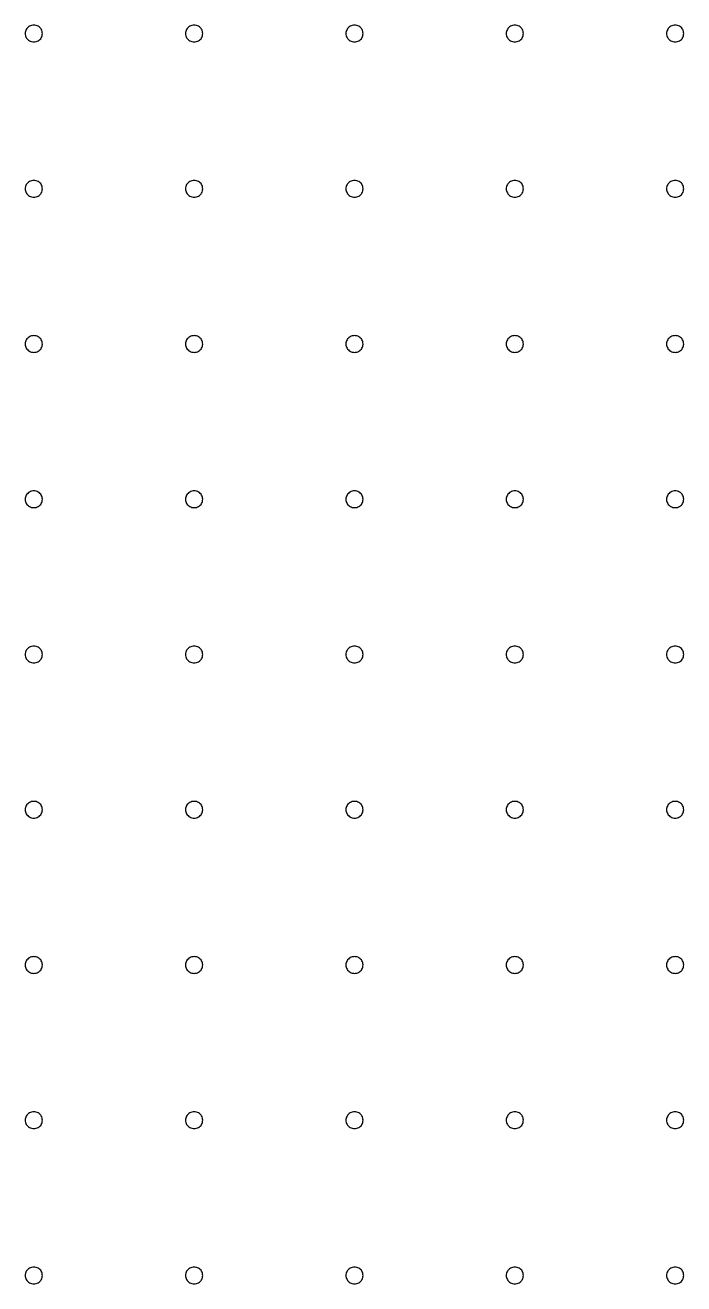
# Model space of a CAD drawing. Extents: x 0 to 210, y 0 to 204.
# Drawn here: x 32.44 to 54.46, y 0.58 to 42.64 of the extents above; entities that cross this region are included whole.
import ezdxf

# ---------------------------------------------------------------- set-up
doc = ezdxf.new("R2010")
doc.units = 0
doc.layers.add('Capa_1', color=7, linetype='CONTINUOUS')

msp = doc.modelspace()

# ---------------------------------------------------------------- linework, layer by layer
at = {"layer": 'Capa_1', "color": 7}
for p, q in [((33.013362, 42.355379), (33.013362, 42.355379)), ((38.373914, 42.355379), (38.373914, 42.355379)), ((43.734464, 42.355379), (43.734464, 42.355379)), ((49.095014, 42.355379), (49.095014, 42.355379)), ((54.455564, 42.355379), (54.455564, 42.355379)), ((33.013362, 37.16859), (33.013362, 37.16859)), ((38.373914, 37.16859), (38.373914, 37.16859)), ((43.734464, 37.16859), (43.734464, 37.16859)), ((49.095014, 37.16859), (49.095014, 37.16859)), ((54.455564, 37.16859), (54.455564, 37.16859)), ((33.013362, 31.981803), (33.013362, 31.981803)), ((38.373914, 31.981803), (38.373914, 31.981803)), ((43.734464, 31.981803), (43.734464, 31.981803)), ((49.095014, 31.981803), (49.095014, 31.981803)), ((54.455564, 31.981803), (54.455564, 31.981803)), ((33.013362, 26.795017), (33.013362, 26.795017)), ((38.373914, 26.795017), (38.373914, 26.795017)), ((43.734464, 26.795017), (43.734464, 26.795017)), ((49.095014, 26.795017), (49.095014, 26.795017)), ((54.455564, 26.795017), (54.455564, 26.795017)), ((33.013362, 21.608231), (33.013362, 21.608231)), ((38.373914, 21.608231), (38.373914, 21.608231)), ((43.734464, 21.608231), (43.734464, 21.608231)), ((49.095014, 21.608231), (49.095014, 21.608231)), ((54.455564, 21.608231), (54.455564, 21.608231)), ((33.013362, 16.421442), (33.013362, 16.421442)), ((38.373914, 16.421442), (38.373914, 16.421442)), ((43.734464, 16.421442), (43.734464, 16.421442)), ((49.095014, 16.421442), (49.095014, 16.421442)), ((54.455564, 16.421442), (54.455564, 16.421442)), ((33.013362, 11.234656), (33.013362, 11.234656)), ((38.373914, 11.234656), (38.373914, 11.234656)), ((43.734464, 11.234656), (43.734464, 11.234656)), ((49.095014, 11.234656), (49.095014, 11.234656)), ((54.455564, 11.234656), (54.455564, 11.234656)), ((33.013362, 6.047869), (33.013362, 6.047869)), ((38.373914, 6.047869), (38.373914, 6.047869)), ((43.734464, 6.047869), (43.734464, 6.047869)), ((49.095014, 6.047869), (49.095014, 6.047869)), ((54.455564, 6.047869), (54.455564, 6.047869)), ((33.013362, 0.861083), (33.013362, 0.861083)), ((38.373914, 0.861083), (38.373914, 0.861083)), ((43.734464, 0.861083), (43.734464, 0.861083)), ((49.095014, 0.861083), (49.095014, 0.861083)), ((54.455564, 0.861083), (54.455564, 0.861083))]:
    msp.add_line(p, q, dxfattribs=at)
for points in [[(33.013362, 42.355379), (33.005296, 42.305945), (32.98929, 42.207847), (32.873656, 42.101394), (32.749343, 42.069114), (32.648724, 42.082045), (32.578279, 42.110188), (32.51768, 42.155048), (32.471125, 42.213654), (32.441808, 42.281976), (32.431768, 42.355378), (32.441808, 42.428781), (32.471126, 42.497102), (32.517681, 42.555707), (32.578279, 42.600567), (32.648724, 42.62871), (32.749342, 42.64164), (32.873655, 42.609361), (32.989289, 42.502909), (33.005296, 42.404812), (33.013362, 42.355379)], [(38.373914, 42.355379), (38.365849, 42.305945), (38.349842, 42.207847), (38.234208, 42.101394), (38.109895, 42.069114), (38.009276, 42.082045), (37.938831, 42.110188), (37.878232, 42.155048), (37.831678, 42.213654), (37.80236, 42.281976), (37.792321, 42.355378), (37.802361, 42.428781), (37.831678, 42.497102), (37.878233, 42.555707), (37.938832, 42.600567), (38.009276, 42.62871), (38.109895, 42.64164), (38.234207, 42.609361), (38.349841, 42.502909), (38.365848, 42.404812), (38.373914, 42.355379)], [(43.734464, 42.355379), (43.726398, 42.305945), (43.710392, 42.207847), (43.594758, 42.101394), (43.470445, 42.069114), (43.369826, 42.082045), (43.299381, 42.110188), (43.238782, 42.155048), (43.192227, 42.213654), (43.16291, 42.281976), (43.152871, 42.355378), (43.16291, 42.428781), (43.192228, 42.497102), (43.238783, 42.555707), (43.299381, 42.600567), (43.369826, 42.62871), (43.470445, 42.64164), (43.594757, 42.609361), (43.710391, 42.502909), (43.726398, 42.404812), (43.734464, 42.355379)], [(49.095014, 42.355379), (49.086948, 42.305945), (49.070942, 42.207847), (48.955307, 42.101394), (48.830995, 42.069114), (48.730375, 42.082045), (48.659931, 42.110188), (48.599332, 42.155048), (48.552777, 42.213654), (48.52346, 42.281976), (48.51342, 42.355378), (48.52346, 42.428781), (48.552778, 42.497102), (48.599332, 42.555707), (48.659931, 42.600567), (48.730376, 42.62871), (48.830994, 42.64164), (48.955307, 42.609361), (49.070941, 42.502909), (49.086948, 42.404812), (49.095014, 42.355379)], [(54.455564, 42.355379), (54.447498, 42.305945), (54.431492, 42.207847), (54.315857, 42.101394), (54.191544, 42.069114), (54.090925, 42.082045), (54.02048, 42.110188), (53.959881, 42.155048), (53.913327, 42.213654), (53.884009, 42.281976), (53.87397, 42.355378), (53.88401, 42.428781), (53.913328, 42.497102), (53.959882, 42.555707), (54.020481, 42.600567), (54.090926, 42.62871), (54.191544, 42.64164), (54.315856, 42.609361), (54.431491, 42.502909), (54.447498, 42.404812), (54.455564, 42.355379)], [(33.013362, 37.16859), (33.005296, 37.119156), (32.98929, 37.021058), (32.873656, 36.914605), (32.749343, 36.882326), (32.648724, 36.895256), (32.578279, 36.923399), (32.51768, 36.968259), (32.471125, 37.026865), (32.441808, 37.095187), (32.431768, 37.16859), (32.441808, 37.241992), (32.471126, 37.310314), (32.517681, 37.368919), (32.578279, 37.413778), (32.648724, 37.441921), (32.749342, 37.454851), (32.873655, 37.422572), (32.989289, 37.31612), (33.005296, 37.218023), (33.013362, 37.16859)], [(38.373914, 37.16859), (38.365849, 37.119156), (38.349842, 37.021058), (38.234208, 36.914605), (38.109895, 36.882326), (38.009276, 36.895256), (37.938831, 36.923399), (37.878232, 36.968259), (37.831678, 37.026865), (37.80236, 37.095187), (37.792321, 37.16859), (37.802361, 37.241992), (37.831678, 37.310314), (37.878233, 37.368919), (37.938832, 37.413778), (38.009276, 37.441921), (38.109895, 37.454851), (38.234207, 37.422572), (38.349841, 37.31612), (38.365848, 37.218023), (38.373914, 37.16859)], [(43.734464, 37.16859), (43.726398, 37.119156), (43.710392, 37.021058), (43.594758, 36.914605), (43.470445, 36.882326), (43.369826, 36.895256), (43.299381, 36.923399), (43.238782, 36.968259), (43.192227, 37.026865), (43.16291, 37.095187), (43.152871, 37.16859), (43.16291, 37.241992), (43.192228, 37.310314), (43.238783, 37.368919), (43.299381, 37.413778), (43.369826, 37.441921), (43.470445, 37.454851), (43.594757, 37.422572), (43.710391, 37.31612), (43.726398, 37.218023), (43.734464, 37.16859)], [(49.095014, 37.16859), (49.086948, 37.119156), (49.070942, 37.021058), (48.955307, 36.914605), (48.830995, 36.882326), (48.730375, 36.895256), (48.659931, 36.923399), (48.599332, 36.968259), (48.552777, 37.026865), (48.52346, 37.095187), (48.51342, 37.16859), (48.52346, 37.241992), (48.552778, 37.310314), (48.599332, 37.368919), (48.659931, 37.413778), (48.730376, 37.441921), (48.830994, 37.454851), (48.955307, 37.422572), (49.070941, 37.31612), (49.086948, 37.218023), (49.095014, 37.16859)], [(54.455564, 37.16859), (54.447498, 37.119156), (54.431492, 37.021058), (54.315857, 36.914605), (54.191544, 36.882326), (54.090925, 36.895256), (54.02048, 36.923399), (53.959881, 36.968259), (53.913327, 37.026865), (53.884009, 37.095187), (53.87397, 37.16859), (53.88401, 37.241992), (53.913328, 37.310314), (53.959882, 37.368919), (54.020481, 37.413778), (54.090926, 37.441921), (54.191544, 37.454851), (54.315856, 37.422572), (54.431491, 37.31612), (54.447498, 37.218023), (54.455564, 37.16859)], [(33.013362, 31.981803), (33.005296, 31.93237), (32.98929, 31.834272), (32.873656, 31.727819), (32.749343, 31.695539), (32.648724, 31.70847), (32.578279, 31.736613), (32.51768, 31.781473), (32.471125, 31.840078), (32.441808, 31.908401), (32.431768, 31.981803), (32.441808, 32.055206), (32.471126, 32.123527), (32.517681, 32.182132), (32.578279, 32.226992), (32.648724, 32.255135), (32.749342, 32.268065), (32.873655, 32.235786), (32.989289, 32.129334), (33.005296, 32.031237), (33.013362, 31.981803)], [(38.373914, 31.981803), (38.365849, 31.93237), (38.349842, 31.834272), (38.234208, 31.727819), (38.109895, 31.695539), (38.009276, 31.70847), (37.938831, 31.736613), (37.878232, 31.781473), (37.831678, 31.840078), (37.80236, 31.908401), (37.792321, 31.981803), (37.802361, 32.055206), (37.831678, 32.123527), (37.878233, 32.182132), (37.938832, 32.226992), (38.009276, 32.255135), (38.109895, 32.268065), (38.234207, 32.235786), (38.349841, 32.129334), (38.365848, 32.031237), (38.373914, 31.981803)], [(43.734464, 31.981803), (43.726398, 31.93237), (43.710392, 31.834272), (43.594758, 31.727819), (43.470445, 31.695539), (43.369826, 31.70847), (43.299381, 31.736613), (43.238782, 31.781473), (43.192227, 31.840078), (43.16291, 31.908401), (43.152871, 31.981803), (43.16291, 32.055206), (43.192228, 32.123527), (43.238783, 32.182132), (43.299381, 32.226992), (43.369826, 32.255135), (43.470445, 32.268065), (43.594757, 32.235786), (43.710391, 32.129334), (43.726398, 32.031237), (43.734464, 31.981803)], [(49.095014, 31.981803), (49.086948, 31.93237), (49.070942, 31.834272), (48.955307, 31.727819), (48.830995, 31.695539), (48.730375, 31.70847), (48.659931, 31.736613), (48.599332, 31.781473), (48.552777, 31.840078), (48.52346, 31.908401), (48.51342, 31.981803), (48.52346, 32.055206), (48.552778, 32.123527), (48.599332, 32.182132), (48.659931, 32.226992), (48.730376, 32.255135), (48.830994, 32.268065), (48.955307, 32.235786), (49.070941, 32.129334), (49.086948, 32.031237), (49.095014, 31.981803)], [(54.455564, 31.981803), (54.447498, 31.93237), (54.431492, 31.834272), (54.315857, 31.727819), (54.191544, 31.695539), (54.090925, 31.70847), (54.02048, 31.736613), (53.959881, 31.781473), (53.913327, 31.840078), (53.884009, 31.908401), (53.87397, 31.981803), (53.88401, 32.055206), (53.913328, 32.123527), (53.959882, 32.182132), (54.020481, 32.226992), (54.090926, 32.255135), (54.191544, 32.268065), (54.315856, 32.235786), (54.431491, 32.129334), (54.447498, 32.031237), (54.455564, 31.981803)], [(33.013362, 26.795017), (33.005296, 26.745584), (32.98929, 26.647486), (32.873656, 26.541033), (32.749343, 26.508753), (32.648724, 26.521684), (32.578279, 26.549827), (32.51768, 26.594687), (32.471125, 26.653292), (32.441808, 26.721615), (32.431768, 26.795017), (32.441808, 26.868419), (32.471126, 26.936741), (32.517681, 26.995346), (32.578279, 27.040205), (32.648724, 27.068348), (32.749342, 27.081279), (32.873655, 27.048999), (32.989289, 26.942547), (33.005296, 26.84445), (33.013362, 26.795017)], [(38.373914, 26.795017), (38.365849, 26.745584), (38.349842, 26.647486), (38.234208, 26.541033), (38.109895, 26.508753), (38.009276, 26.521684), (37.938831, 26.549827), (37.878232, 26.594687), (37.831678, 26.653292), (37.80236, 26.721615), (37.792321, 26.795017), (37.802361, 26.868419), (37.831678, 26.936741), (37.878233, 26.995346), (37.938832, 27.040205), (38.009276, 27.068348), (38.109895, 27.081279), (38.234207, 27.048999), (38.349841, 26.942547), (38.365848, 26.84445), (38.373914, 26.795017)], [(43.734464, 26.795017), (43.726398, 26.745584), (43.710392, 26.647486), (43.594758, 26.541033), (43.470445, 26.508753), (43.369826, 26.521684), (43.299381, 26.549827), (43.238782, 26.594687), (43.192227, 26.653292), (43.16291, 26.721615), (43.152871, 26.795017), (43.16291, 26.868419), (43.192228, 26.936741), (43.238783, 26.995346), (43.299381, 27.040205), (43.369826, 27.068348), (43.470445, 27.081279), (43.594757, 27.048999), (43.710391, 26.942547), (43.726398, 26.84445), (43.734464, 26.795017)], [(49.095014, 26.795017), (49.086948, 26.745584), (49.070942, 26.647486), (48.955307, 26.541033), (48.830995, 26.508753), (48.730375, 26.521684), (48.659931, 26.549827), (48.599332, 26.594687), (48.552777, 26.653292), (48.52346, 26.721615), (48.51342, 26.795017), (48.52346, 26.868419), (48.552778, 26.936741), (48.599332, 26.995346), (48.659931, 27.040205), (48.730376, 27.068348), (48.830994, 27.081279), (48.955307, 27.048999), (49.070941, 26.942547), (49.086948, 26.84445), (49.095014, 26.795017)], [(54.455564, 26.795017), (54.447498, 26.745584), (54.431492, 26.647486), (54.315857, 26.541033), (54.191544, 26.508753), (54.090925, 26.521684), (54.02048, 26.549827), (53.959881, 26.594687), (53.913327, 26.653292), (53.884009, 26.721615), (53.87397, 26.795017), (53.88401, 26.868419), (53.913328, 26.936741), (53.959882, 26.995346), (54.020481, 27.040205), (54.090926, 27.068348), (54.191544, 27.081279), (54.315856, 27.048999), (54.431491, 26.942547), (54.447498, 26.84445), (54.455564, 26.795017)], [(33.013362, 21.608231), (33.005296, 21.558797), (32.98929, 21.460699), (32.873656, 21.354246), (32.749343, 21.321967), (32.648724, 21.334897), (32.578279, 21.36304), (32.51768, 21.4079), (32.471125, 21.466506), (32.441808, 21.534828), (32.431768, 21.608231), (32.441808, 21.681633), (32.471126, 21.749955), (32.517681, 21.80856), (32.578279, 21.853419), (32.648724, 21.881562), (32.749342, 21.894492), (32.873655, 21.862213), (32.989289, 21.755761), (33.005296, 21.657664), (33.013362, 21.608231)], [(38.373914, 21.608231), (38.365849, 21.558797), (38.349842, 21.460699), (38.234208, 21.354246), (38.109895, 21.321967), (38.009276, 21.334897), (37.938831, 21.36304), (37.878232, 21.4079), (37.831678, 21.466506), (37.80236, 21.534828), (37.792321, 21.608231), (37.802361, 21.681633), (37.831678, 21.749955), (37.878233, 21.80856), (37.938832, 21.853419), (38.009276, 21.881562), (38.109895, 21.894492), (38.234207, 21.862213), (38.349841, 21.755761), (38.365848, 21.657664), (38.373914, 21.608231)], [(43.734464, 21.608231), (43.726398, 21.558797), (43.710392, 21.460699), (43.594758, 21.354246), (43.470445, 21.321967), (43.369826, 21.334897), (43.299381, 21.36304), (43.238782, 21.4079), (43.192227, 21.466506), (43.16291, 21.534828), (43.152871, 21.608231), (43.16291, 21.681633), (43.192228, 21.749955), (43.238783, 21.80856), (43.299381, 21.853419), (43.369826, 21.881562), (43.470445, 21.894492), (43.594757, 21.862213), (43.710391, 21.755761), (43.726398, 21.657664), (43.734464, 21.608231)], [(49.095014, 21.608231), (49.086948, 21.558797), (49.070942, 21.460699), (48.955307, 21.354246), (48.830995, 21.321967), (48.730375, 21.334897), (48.659931, 21.36304), (48.599332, 21.4079), (48.552777, 21.466506), (48.52346, 21.534828), (48.51342, 21.608231), (48.52346, 21.681633), (48.552778, 21.749955), (48.599332, 21.80856), (48.659931, 21.853419), (48.730376, 21.881562), (48.830994, 21.894492), (48.955307, 21.862213), (49.070941, 21.755761), (49.086948, 21.657664), (49.095014, 21.608231)], [(54.455564, 21.608231), (54.447498, 21.558797), (54.431492, 21.460699), (54.315857, 21.354246), (54.191544, 21.321967), (54.090925, 21.334897), (54.02048, 21.36304), (53.959881, 21.4079), (53.913327, 21.466506), (53.884009, 21.534828), (53.87397, 21.608231), (53.88401, 21.681633), (53.913328, 21.749955), (53.959882, 21.80856), (54.020481, 21.853419), (54.090926, 21.881562), (54.191544, 21.894492), (54.315856, 21.862213), (54.431491, 21.755761), (54.447498, 21.657664), (54.455564, 21.608231)], [(33.013362, 16.421442), (33.005296, 16.372009), (32.98929, 16.273911), (32.873656, 16.167458), (32.749343, 16.135178), (32.648724, 16.148109), (32.578279, 16.176252), (32.51768, 16.221112), (32.471125, 16.279717), (32.441808, 16.348039), (32.431768, 16.421442), (32.441808, 16.494844), (32.471126, 16.563166), (32.517681, 16.621771), (32.578279, 16.66663), (32.648724, 16.694773), (32.749342, 16.707704), (32.873655, 16.675424), (32.989289, 16.568972), (33.005296, 16.470875), (33.013362, 16.421442)], [(38.373914, 16.421442), (38.365849, 16.372009), (38.349842, 16.273911), (38.234208, 16.167458), (38.109895, 16.135178), (38.009276, 16.148109), (37.938831, 16.176252), (37.878232, 16.221112), (37.831678, 16.279717), (37.80236, 16.348039), (37.792321, 16.421442), (37.802361, 16.494844), (37.831678, 16.563166), (37.878233, 16.621771), (37.938832, 16.66663), (38.009276, 16.694773), (38.109895, 16.707704), (38.234207, 16.675424), (38.349841, 16.568972), (38.365848, 16.470875), (38.373914, 16.421442)], [(43.734464, 16.421442), (43.726398, 16.372009), (43.710392, 16.273911), (43.594758, 16.167458), (43.470445, 16.135178), (43.369826, 16.148109), (43.299381, 16.176252), (43.238782, 16.221112), (43.192227, 16.279717), (43.16291, 16.348039), (43.152871, 16.421442), (43.16291, 16.494844), (43.192228, 16.563166), (43.238783, 16.621771), (43.299381, 16.66663), (43.369826, 16.694773), (43.470445, 16.707704), (43.594757, 16.675424), (43.710391, 16.568972), (43.726398, 16.470875), (43.734464, 16.421442)], [(49.095014, 16.421442), (49.086948, 16.372009), (49.070942, 16.273911), (48.955307, 16.167458), (48.830995, 16.135178), (48.730375, 16.148109), (48.659931, 16.176252), (48.599332, 16.221112), (48.552777, 16.279717), (48.52346, 16.348039), (48.51342, 16.421442), (48.52346, 16.494844), (48.552778, 16.563166), (48.599332, 16.621771), (48.659931, 16.66663), (48.730376, 16.694773), (48.830994, 16.707704), (48.955307, 16.675424), (49.070941, 16.568972), (49.086948, 16.470875), (49.095014, 16.421442)], [(54.455564, 16.421442), (54.447498, 16.372009), (54.431492, 16.273911), (54.315857, 16.167458), (54.191544, 16.135178), (54.090925, 16.148109), (54.02048, 16.176252), (53.959881, 16.221112), (53.913327, 16.279717), (53.884009, 16.348039), (53.87397, 16.421442), (53.88401, 16.494844), (53.913328, 16.563166), (53.959882, 16.621771), (54.020481, 16.66663), (54.090926, 16.694773), (54.191544, 16.707704), (54.315856, 16.675424), (54.431491, 16.568972), (54.447498, 16.470875), (54.455564, 16.421442)], [(33.013362, 11.234656), (33.005296, 11.185222), (32.98929, 11.087124), (32.873656, 10.980671), (32.749343, 10.948392), (32.648724, 10.961322), (32.578279, 10.989465), (32.51768, 11.034325), (32.471125, 11.092931), (32.441808, 11.161253), (32.431768, 11.234656), (32.441808, 11.308058), (32.471126, 11.37638), (32.517681, 11.434985), (32.578279, 11.479844), (32.648724, 11.507987), (32.749342, 11.520917), (32.873655, 11.488638), (32.989289, 11.382186), (33.005296, 11.284089), (33.013362, 11.234656)], [(38.373914, 11.234656), (38.365849, 11.185222), (38.349842, 11.087124), (38.234208, 10.980671), (38.109895, 10.948392), (38.009276, 10.961322), (37.938831, 10.989465), (37.878232, 11.034325), (37.831678, 11.092931), (37.80236, 11.161253), (37.792321, 11.234656), (37.802361, 11.308058), (37.831678, 11.37638), (37.878233, 11.434985), (37.938832, 11.479844), (38.009276, 11.507987), (38.109895, 11.520917), (38.234207, 11.488638), (38.349841, 11.382186), (38.365848, 11.284089), (38.373914, 11.234656)], [(43.734464, 11.234656), (43.726398, 11.185222), (43.710392, 11.087124), (43.594758, 10.980671), (43.470445, 10.948392), (43.369826, 10.961322), (43.299381, 10.989465), (43.238782, 11.034325), (43.192227, 11.092931), (43.16291, 11.161253), (43.152871, 11.234656), (43.16291, 11.308058), (43.192228, 11.37638), (43.238783, 11.434985), (43.299381, 11.479844), (43.369826, 11.507987), (43.470445, 11.520917), (43.594757, 11.488638), (43.710391, 11.382186), (43.726398, 11.284089), (43.734464, 11.234656)], [(49.095014, 11.234656), (49.086948, 11.185222), (49.070942, 11.087124), (48.955307, 10.980671), (48.830995, 10.948392), (48.730375, 10.961322), (48.659931, 10.989465), (48.599332, 11.034325), (48.552777, 11.092931), (48.52346, 11.161253), (48.51342, 11.234656), (48.52346, 11.308058), (48.552778, 11.37638), (48.599332, 11.434985), (48.659931, 11.479844), (48.730376, 11.507987), (48.830994, 11.520917), (48.955307, 11.488638), (49.070941, 11.382186), (49.086948, 11.284089), (49.095014, 11.234656)], [(54.455564, 11.234656), (54.447498, 11.185222), (54.431492, 11.087124), (54.315857, 10.980671), (54.191544, 10.948392), (54.090925, 10.961322), (54.02048, 10.989465), (53.959881, 11.034325), (53.913327, 11.092931), (53.884009, 11.161253), (53.87397, 11.234656), (53.88401, 11.308058), (53.913328, 11.37638), (53.959882, 11.434985), (54.020481, 11.479844), (54.090926, 11.507987), (54.191544, 11.520917), (54.315856, 11.488638), (54.431491, 11.382186), (54.447498, 11.284089), (54.455564, 11.234656)], [(33.013362, 6.047869), (33.005296, 5.998436), (32.98929, 5.900338), (32.873656, 5.793885), (32.749343, 5.761605), (32.648724, 5.774536), (32.578279, 5.802679), (32.51768, 5.847539), (32.471125, 5.906144), (32.441808, 5.974467), (32.431768, 6.047869), (32.441808, 6.121272), (32.471126, 6.189593), (32.517681, 6.248198), (32.578279, 6.293058), (32.648724, 6.321201), (32.749342, 6.334131), (32.873655, 6.301852), (32.989289, 6.1954), (33.005296, 6.097302), (33.013362, 6.047869)], [(38.373914, 6.047869), (38.365849, 5.998436), (38.349842, 5.900338), (38.234208, 5.793885), (38.109895, 5.761605), (38.009276, 5.774536), (37.938831, 5.802679), (37.878232, 5.847539), (37.831678, 5.906144), (37.80236, 5.974467), (37.792321, 6.047869), (37.802361, 6.121272), (37.831678, 6.189593), (37.878233, 6.248198), (37.938832, 6.293058), (38.009276, 6.321201), (38.109895, 6.334131), (38.234207, 6.301852), (38.349841, 6.1954), (38.365848, 6.097302), (38.373914, 6.047869)], [(43.734464, 6.047869), (43.726398, 5.998436), (43.710392, 5.900338), (43.594758, 5.793885), (43.470445, 5.761605), (43.369826, 5.774536), (43.299381, 5.802679), (43.238782, 5.847539), (43.192227, 5.906144), (43.16291, 5.974467), (43.152871, 6.047869), (43.16291, 6.121272), (43.192228, 6.189593), (43.238783, 6.248198), (43.299381, 6.293058), (43.369826, 6.321201), (43.470445, 6.334131), (43.594757, 6.301852), (43.710391, 6.1954), (43.726398, 6.097302), (43.734464, 6.047869)], [(49.095014, 6.047869), (49.086948, 5.998436), (49.070942, 5.900338), (48.955307, 5.793885), (48.830995, 5.761605), (48.730375, 5.774536), (48.659931, 5.802679), (48.599332, 5.847539), (48.552777, 5.906144), (48.52346, 5.974467), (48.51342, 6.047869), (48.52346, 6.121272), (48.552778, 6.189593), (48.599332, 6.248198), (48.659931, 6.293058), (48.730376, 6.321201), (48.830994, 6.334131), (48.955307, 6.301852), (49.070941, 6.1954), (49.086948, 6.097302), (49.095014, 6.047869)], [(54.455564, 6.047869), (54.447498, 5.998436), (54.431492, 5.900338), (54.315857, 5.793885), (54.191544, 5.761605), (54.090925, 5.774536), (54.02048, 5.802679), (53.959881, 5.847539), (53.913327, 5.906144), (53.884009, 5.974467), (53.87397, 6.047869), (53.88401, 6.121272), (53.913328, 6.189593), (53.959882, 6.248198), (54.020481, 6.293058), (54.090926, 6.321201), (54.191544, 6.334131), (54.315856, 6.301852), (54.431491, 6.1954), (54.447498, 6.097302), (54.455564, 6.047869)], [(33.013362, 0.861083), (33.005296, 0.81165), (32.98929, 0.713552), (32.873656, 0.607099), (32.749343, 0.574819), (32.648724, 0.58775), (32.578279, 0.615893), (32.51768, 0.660753), (32.471125, 0.719358), (32.441808, 0.78768), (32.431768, 0.861083), (32.441808, 0.934485), (32.471126, 1.002807), (32.517681, 1.061412), (32.578279, 1.106271), (32.648724, 1.134414), (32.749342, 1.147345), (32.873655, 1.115065), (32.989289, 1.008613), (33.005296, 0.910516), (33.013362, 0.861083)], [(38.373914, 0.861083), (38.365849, 0.81165), (38.349842, 0.713552), (38.234208, 0.607099), (38.109895, 0.574819), (38.009276, 0.58775), (37.938831, 0.615893), (37.878232, 0.660753), (37.831678, 0.719358), (37.80236, 0.78768), (37.792321, 0.861083), (37.802361, 0.934485), (37.831678, 1.002807), (37.878233, 1.061412), (37.938832, 1.106271), (38.009276, 1.134414), (38.109895, 1.147345), (38.234207, 1.115065), (38.349841, 1.008613), (38.365848, 0.910516), (38.373914, 0.861083)], [(43.734464, 0.861083), (43.726398, 0.81165), (43.710392, 0.713552), (43.594758, 0.607099), (43.470445, 0.574819), (43.369826, 0.58775), (43.299381, 0.615893), (43.238782, 0.660753), (43.192227, 0.719358), (43.16291, 0.78768), (43.152871, 0.861083), (43.16291, 0.934485), (43.192228, 1.002807), (43.238783, 1.061412), (43.299381, 1.106271), (43.369826, 1.134414), (43.470445, 1.147345), (43.594757, 1.115065), (43.710391, 1.008613), (43.726398, 0.910516), (43.734464, 0.861083)], [(49.095014, 0.861083), (49.086948, 0.81165), (49.070942, 0.713552), (48.955307, 0.607099), (48.830995, 0.574819), (48.730375, 0.58775), (48.659931, 0.615893), (48.599332, 0.660753), (48.552777, 0.719358), (48.52346, 0.78768), (48.51342, 0.861083), (48.52346, 0.934485), (48.552778, 1.002807), (48.599332, 1.061412), (48.659931, 1.106271), (48.730376, 1.134414), (48.830994, 1.147345), (48.955307, 1.115065), (49.070941, 1.008613), (49.086948, 0.910516), (49.095014, 0.861083)], [(54.455564, 0.861083), (54.447498, 0.81165), (54.431492, 0.713552), (54.315857, 0.607099), (54.191544, 0.574819), (54.090925, 0.58775), (54.02048, 0.615893), (53.959881, 0.660753), (53.913327, 0.719358), (53.884009, 0.78768), (53.87397, 0.861083), (53.88401, 0.934485), (53.913328, 1.002807), (53.959882, 1.061412), (54.020481, 1.106271), (54.090926, 1.134414), (54.191544, 1.147345), (54.315856, 1.115065), (54.431491, 1.008613), (54.447498, 0.910516), (54.455564, 0.861083)]]:
    msp.add_open_spline(points, degree=3, knots=[0, 0, 0, 0, 0.146605, 0.290931, 0.441768, 0.517413, 0.592123, 0.666911, 0.741063, 0.814052, 0.887328, 0.960604, 1.033593, 1.107744, 1.182532, 1.257241, 1.332887, 1.483723, 1.628047, 1.774652, 1.774652, 1.774652, 1.774652], dxfattribs=at)

doc.saveas('drawing.dxf')
